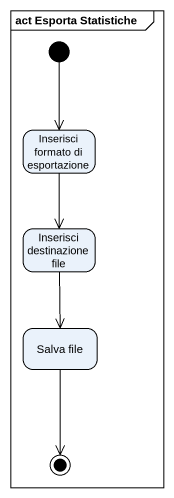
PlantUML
@startuml
mainframe act Esporta Statistiche
hide empty description
state "Inserisci formato di esportazione" as Inserisci_formato_di
state "Inserisci destinazione file" as Inserisci_destinazione_file
state "Salva file" as Salva_file
[*] --> Inserisci_formato_di
Inserisci_formato_di --> Inserisci_destinazione_file
Inserisci_destinazione_file --> Salva_file
Salva_file --> [*]
@enduml
